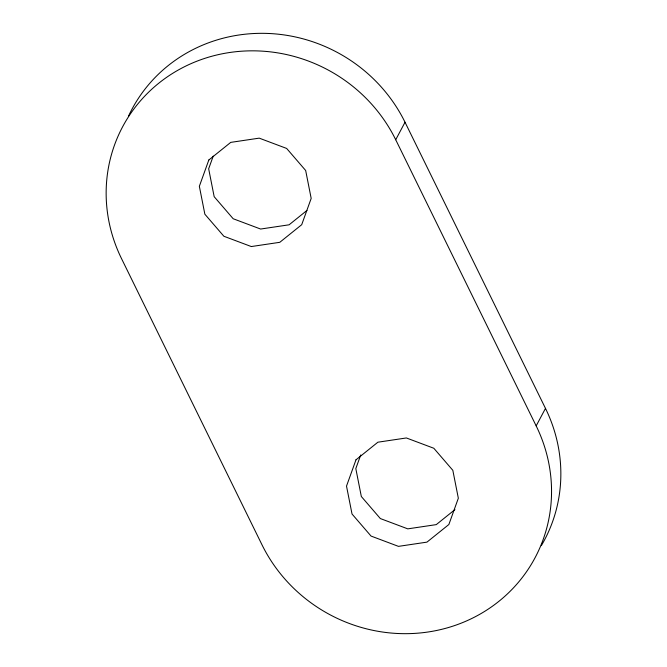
<?xml version="1.0" encoding="UTF-8"?>
<svg xmlns="http://www.w3.org/2000/svg" width="667" height="667" viewBox="0 0 667 667"><rect width="100%" height="100%" fill="white"/><g stroke="black" fill="none" stroke-linecap="round" stroke-linejoin="round"><path stroke-width="1" d="M213.223 156.12L208.663 168.776L214.174 196.69L233.183 218.743L260.614 229.039L289.103 224.804L306.953 210.447M360.73 454.961L355.819 468.593L361.331 496.506L380.348 518.559L407.779 528.856L436.268 524.621L454.936 509.613M395.714 139.745A154.069 146.69 28 0 0 191.896 63.257A154.069 146.69 28 0 0 121.519 258.613L261.973 544.764A154.069 146.69 28 0 0 465.791 621.252A154.069 146.69 28 0 0 536.176 425.896L395.714 139.745L405.027 122.236A154.069 146.69 28 0 0 265.049 33.358A154.069 146.69 28 0 0 128.406 116.358M536.176 425.896L545.481 408.387L405.027 122.236M545.481 408.387A154.069 146.69 28 0 1 541.329 545.648M208.821 159.997L199.35 186.285L204.861 214.199L223.879 236.26L251.301 246.548L279.79 242.313L301.709 224.696L311.181 198.407L305.669 170.494L286.652 148.441L259.221 138.144L230.732 142.379L208.821 159.997M355.986 459.813L346.515 486.101L352.026 514.015L371.044 536.068L398.466 546.365L426.955 542.129L448.866 524.512L458.337 498.224L452.826 470.31L433.817 448.257L406.386 437.961L377.897 442.196L355.986 459.813"/></g></svg>
